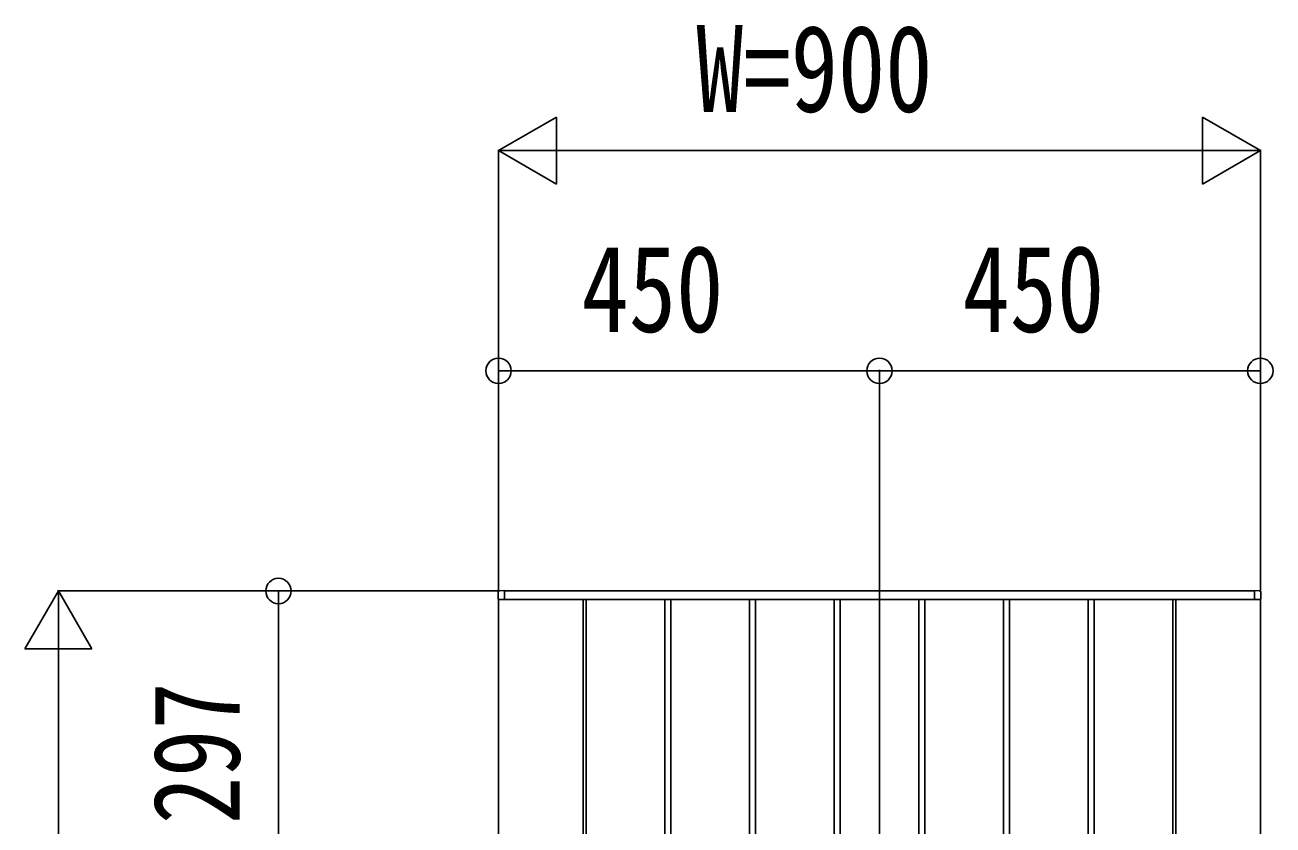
# Model space of a CAD drawing. Units: millimetres, scale not verified. Extents: x -14718 to 14718, y -10395 to 10395.
# Drawn here: x -10377 to -8902, y 2836 to 3781 of the extents above; entities that cross this region are included whole.
import ezdxf
from ezdxf.enums import TextEntityAlignment as Align

# ---------------------------------------------------------------- set-up
doc = ezdxf.new("R2010")
doc.units = ezdxf.units.MM
doc.header["$LTSCALE"] = 30
doc.layers.add('0-4_YKK_A1', color=4, linetype='Continuous')
doc.layers.add('0-5_YKK_D', color=6, linetype='Continuous')
doc.styles.add('ＭＳ ゴシック', font='')
doc.styles.get('ＭＳ ゴシック').set_extended_font_data('MS Gothic')

msp = doc.modelspace()

# ---------------------------------------------------------------- linework, layer by layer
at = {"layer": '0-4_YKK_A1'}
for p, q in [((-9816.52, 3112.63), (-9810.96, 3112.97)), ((-8924.43, 3112.5), (-9810.43, 3112.5)), ((-9810.43, 3102.5), (-9810.43, 3112.5)), ((-9810.43, 3102.8), (-9810.43, 3112.47)), ((-8924.43, 3102.5), (-8924.43, 3112.5)), ((-8924.43, 3102.8), (-8924.43, 3112.47)), ((-8918.34, 3112.63), (-8923.9, 3112.97)), ((-9817.93, 3111.13), (-9817.93, 3103)), ((-9817.43, 3102.5), (-9817.43, 1522.5)), ((-8917.43, 3102.5), (-9817.43, 3102.5)), ((-9810.43, 3102.5), (-9817.43, 3102.5)), ((-9817.43, 3102.5), (-9810.73, 3102.5)), ((-9810.73, 3102.5), (-9810.73, 3102.5)), ((-9717.43, 3102.5), (-9717.43, 1522.5)), ((-9713.93, 3102.5), (-9713.93, 1522.5)), ((-9620.93, 3102.5), (-9620.93, 1522.5)), ((-9613.93, 3102.5), (-9613.93, 1522.5)), ((-9520.93, 3102.5), (-9520.93, 1522.5)), ((-9513.93, 3102.5), (-9513.93, 1522.5)), ((-9420.93, 3102.5), (-9420.93, 2699.3)), ((-9413.93, 3102.5), (-9413.93, 2699.46)), ((-9320.93, 3102.5), (-9320.93, 2378.47)), ((-9313.93, 3102.5), (-9313.93, 2383)), ((-9220.93, 3102.5), (-9220.93, 1522.5)), ((-9213.93, 3102.5), (-9213.93, 1522.5)), ((-9120.93, 3102.5), (-9120.93, 1522.5)), ((-9113.93, 3102.5), (-9113.93, 1522.5)), ((-9020.93, 3102.5), (-9020.93, 1522.5)), ((-9017.43, 3102.5), (-9017.43, 1522.5)), ((-8924.43, 3102.5), (-8917.43, 3102.5)), ((-8917.43, 3102.5), (-8924.13, 3102.5)), ((-8924.13, 3102.5), (-8924.13, 3102.5)), ((-8917.43, 3102.5), (-8917.43, 1522.5)), ((-8916.93, 3111.13), (-8916.93, 3103))]:
    msp.add_line(p, q, dxfattribs=at)
for centre, radius, start, end in [((-9816.43, 3111.13), 1.5, 93.5, 180), ((-9810.93, 3112.47), 0.5, 0, 93.5), ((-8923.93, 3112.47), 0.5, 86.5, 180), ((-8918.43, 3111.13), 1.5, 0, 86.5), ((-9817.43, 3103), 0.5, 180, 270), ((-9810.73, 3102.8), 0.3, 270, 0), ((-8924.13, 3102.8), 0.3, 180, 270), ((-8917.43, 3103), 0.5, 270, 0)]:
    msp.add_arc(centre, radius, start, end, dxfattribs=at)
at = {"layer": '0-5_YKK_D'}
for p, q in [((-9817.43, 3632.5), (-9749.02, 3672)), ((-9749.02, 3593), (-9749.02, 3672)), ((-8917.43, 3632.5), (-8985.85, 3672)), ((-8985.85, 3672), (-8985.85, 3593)), ((-9817.43, 3114.5), (-9817.43, 3633.5)), ((-9817.43, 3632.5), (-9749.02, 3593)), ((-9817.43, 3632.5), (-9680.6, 3632.5)), ((-9738.43, 3632.5), (-8996.43, 3632.5)), ((-8917.43, 3632.5), (-9054.27, 3632.5)), ((-8917.43, 3632.5), (-8985.85, 3593)), ((-8917.43, 3114.5), (-8917.43, 3633.5)), ((-9817.43, 3113.5), (-9817.43, 3373.5)), ((-9367.43, 3372.5), (-9817.43, 3372.5)), ((-9367.43, 2816.5), (-9367.43, 3373.5)), ((-9367.43, 3016.5), (-9367.43, 3373.5)), ((-9367.43, 3372.5), (-8917.43, 3372.5)), ((-8917.43, 3113.5), (-8917.43, 3373.5)), ((-10337.43, 3112.5), (-10376.93, 3044.08)), ((-9819.43, 3112.5), (-10338.43, 3112.5)), ((-10337.43, 3112.5), (-10297.93, 3044.08)), ((-10337.43, 3112.5), (-10337.43, 2975.67)), ((-9818.43, 3112.5), (-10078.43, 3112.5)), ((-10077.43, 3112.5), (-10077.43, 2815.5)), ((-10376.93, 3044.08), (-10297.93, 3044.08)), ((-10337.43, 3033.5), (-10337.43, 1591.5))]:
    msp.add_line(p, q, dxfattribs=at)
for centre in [(-9817.43, 3372.5), (-9367.43, 3372.5), (-9367.43, 3372.5), (-8917.43, 3372.5), (-10077.43, 3112.5)]:
    msp.add_circle(centre, 15, dxfattribs=at)

# ---------------------------------------------------------------- texts
at = {"layer": '0-5_YKK_D', "style": 'ＭＳ ゴシック', "width": 0.8}
for s, p in [('W=900', (-9583.97, 3647.5)), ('450', (-9719.37, 3387.5)), ('450', (-9269.37, 3387.5))]:
    msp.add_text(s, height=102.6, dxfattribs=at).set_placement(p, align=Align.BOTTOM_LEFT)
msp.add_text('297', height=102.6, rotation=90, dxfattribs=at).set_placement((-10092.43, 2837.07), align=Align.BOTTOM_LEFT)

doc.saveas('drawing.dxf')
